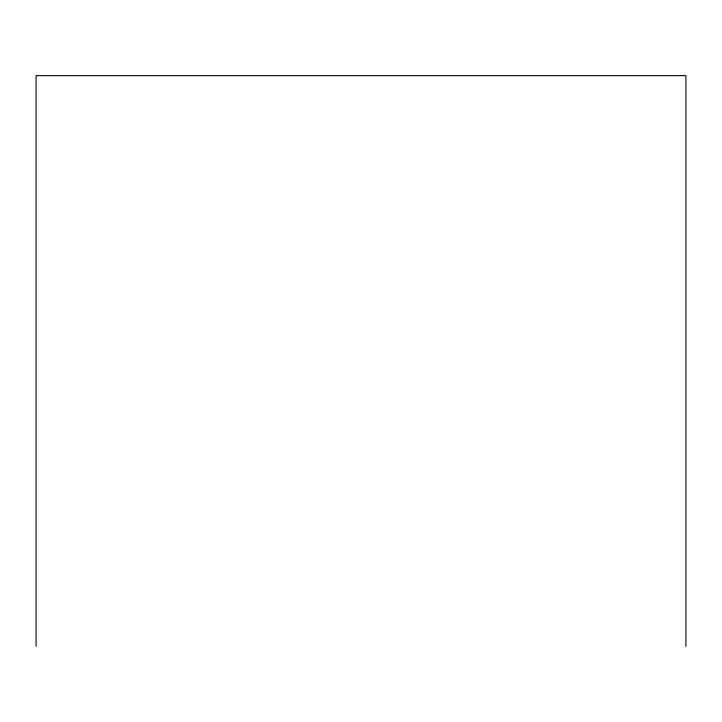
<?xml version="1.0" encoding="UTF-8"?>
<svg xmlns="http://www.w3.org/2000/svg" width="722" height="722" viewBox="0 0 722 722"><rect width="100%" height="100%" fill="white"/><g stroke="black" fill="none" stroke-linecap="round" stroke-linejoin="round"><path stroke-width="1.08" d="M685.9 646.38L685.9 75.62L36.1 75.62L36.1 646.38"/></g></svg>
